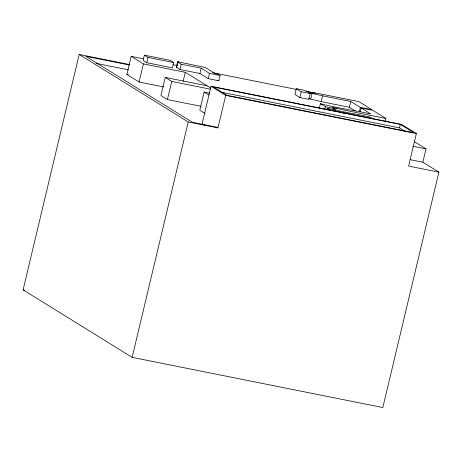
<?xml version="1.0" encoding="UTF-8"?>
<svg xmlns="http://www.w3.org/2000/svg" width="462" height="462" viewBox="0 0 462 462"><rect width="100%" height="100%" fill="white"/><g stroke="black" fill="none" stroke-linecap="round" stroke-linejoin="round"><path stroke-width="0.69" d="M410.169 159.673L422.846 162.208L438.9 172.147L382.819 407.542L132.149 357.351L23.1 289.853L79.181 54.458L129.776 64.588M163.508 86.92L139.074 82.028L126.848 74.463L131.168 56.341L143.734 58.859M144.363 55.151L143.099 60.447L146.743 62.705L172.355 67.833L173.62 62.532L169.976 60.274L144.363 55.151L148.007 57.404L173.62 62.532M139.074 82.028L143.393 63.912L131.168 56.341M146.743 62.705L148.007 57.404M207.132 85.822L165.246 77.437L160.932 95.559L167.411 99.573L200.918 106.277M167.411 99.573L171.731 81.451L165.246 77.437M177.87 61.752L205.307 67.539L215.217 73.677L218.104 74.255L220.079 75.479L218.821 80.775L208.218 78.655L199.925 73.522L179.949 69.519L176.351 67.296L177.616 61.995L178.575 62.191L177.87 61.752L176.605 67.054M179.949 69.519L181.208 64.224L177.616 61.995M183.114 81.352L185.274 72.297L143.393 63.912M132.149 357.351L188.23 121.962L79.181 54.458M199.925 73.522L201.189 68.22L181.208 64.224M209.702 93.203L204.112 92.082L199.792 110.204L205.093 113.485M208.218 78.655L209.482 73.354L201.189 68.22M438.9 172.147L408.616 166.083L416.372 133.524L401.703 124.44L211.047 86.267L202.148 123.608L204.602 125.127M188.23 121.962L217.96 127.91L225.716 95.351L211.047 86.267M296.286 88.669L294.906 94.473L299.878 97.551L308.847 99.347L310.227 93.543L308.599 92.533L322.545 95.825L350.745 101.473L360.377 107.432L372.002 109.76L358.835 101.611L319.011 93.636L307.299 91.73L305.255 90.465L296.286 88.669L301.259 91.747L310.227 93.543M299.878 97.551L301.259 91.747M308.622 98.62L310.724 99.041L312.11 93.237M319.346 108.2L320.42 103.684C336.902 108.108 353.984 110.17 370.784 113.952L361.151 107.987L360.227 111.862M310.724 99.041L321.165 101.628L322.545 95.825M324.786 109.344L325.398 106.768L320.42 103.684M326.934 109.575L327.246 108.281C341.303 111.7 355.59 113.981 369.871 116.984L372.938 118.884M334.061 109.852L334.367 108.564L332.322 107.294L346.119 110.493L385.943 118.468L385.325 121.05M335.66 110.112L336.122 108.177M355.382 111.001L349.359 107.276L350.745 101.473M359.303 111.948L360.377 107.432M405.053 131.295L399.526 127.876L400.352 124.417L213.565 87.018L227.067 95.374L413.854 132.773L400.352 124.417M422.846 162.208L426.022 148.868L414.374 141.661M173.065 64.732L177.252 65.569M212.555 72.638L296.679 89.478M305.867 91.32L315.765 93.301M209.482 73.354L220.079 75.479M176.351 67.296L177.31 67.487M361.151 107.987L372.776 110.314L385.943 118.468M321.165 101.628L349.359 107.276M128.933 64.928L85.828 56.295L192.475 122.309L216.765 127.171L217.96 127.91M325.398 106.768L334.367 108.564M95.998 63.334L128.505 69.843M171.731 81.451L210.123 89.137M221.229 92.181L399.526 127.876M126.848 74.463L128.245 74.74M225.716 95.351L416.372 133.524M412.641 146.188L426.022 148.868M23.1 289.853L24.509 290.136M339.813 112.156L345.178 113.415M327.246 108.281L330.775 110.47M217.827 80.163L218.821 80.775M185.274 72.297L210.666 88.011M204.112 92.082L208.824 94.999"/></g></svg>
